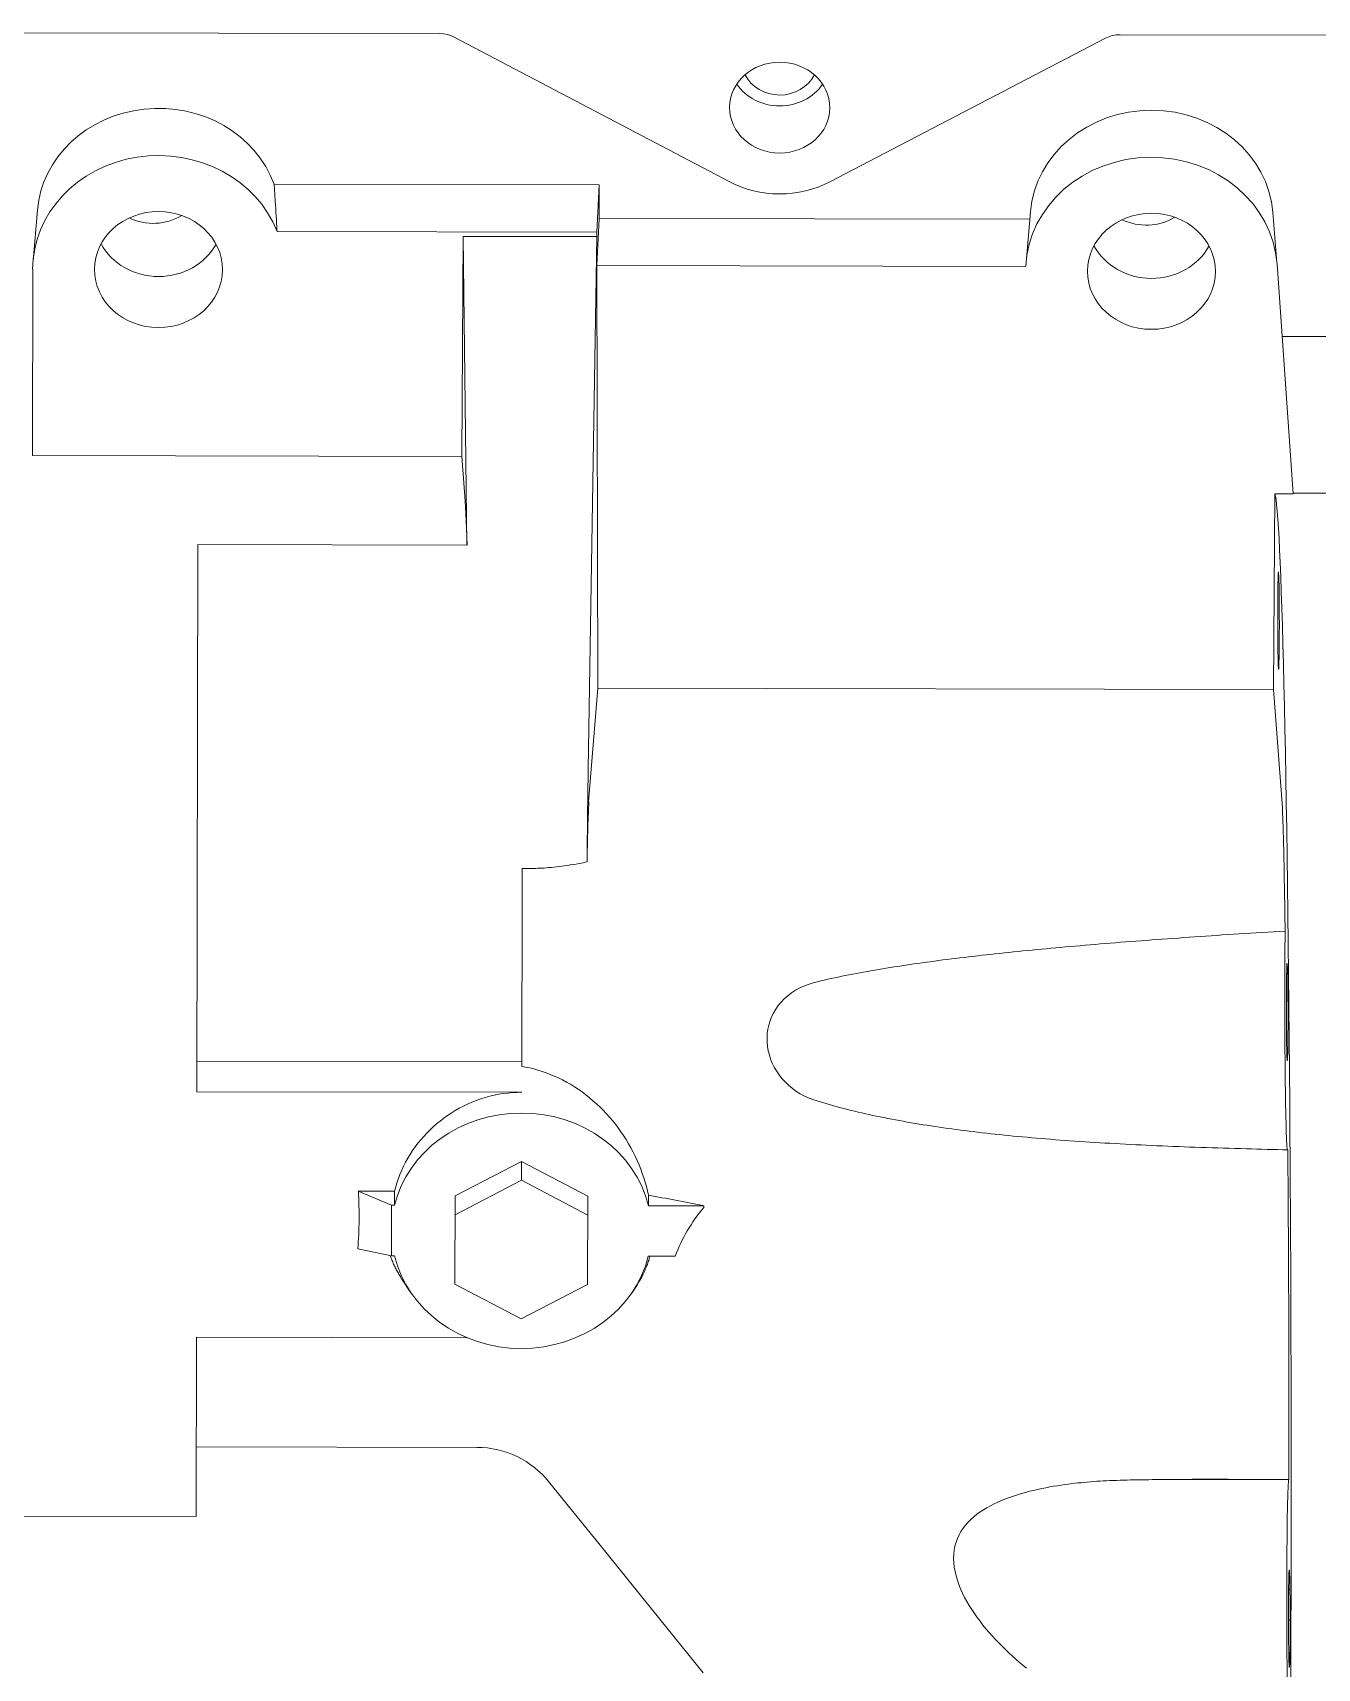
# Model space of a CAD drawing. Extents: x 766778 to 845620, y 133762 to 209800.
# Drawn here: x 785057.3 to 785195.7, y 190450.5 to 190626.8 of the extents above; entities that cross this region are included whole.
import ezdxf

# ---------------------------------------------------------------- set-up
doc = ezdxf.new("R2010")
doc.units = 0
doc.header["$MEASUREMENT"] = 0
doc.layers.get('0').update_dxf_attribs({"color": 1, "linetype": 'CONTINUOUS'})
doc.layers.add('LA-4748_SHOWN', color=2, linetype='CONTINUOUS', lineweight=53)

# ---------------------------------------------------------------- blocks, each defined once
blk = doc.blocks.new('ENGINE')
at = {"layer": 'LA-4748_SHOWN', "color": 252, "lineweight": 5}
for p, q in [((944050.81, 205322.78), (943999.47, 205323.05)), ((944051.22, 205322.76), (944050.81, 205322.78)), ((944051.63, 205322.68), (944051.22, 205322.76)), ((944052.02, 205322.56), (944051.63, 205322.68)), ((944052.38, 205322.4), (944052.02, 205322.56)), ((944081.96, 205306.72), (944052.38, 205322.4)), ((944122.55, 205322.03), (944092.81, 205306.66)), ((944122.92, 205322.19), (944122.55, 205322.03)), ((944123.3, 205322.31), (944122.92, 205322.19)), ((944123.71, 205322.38), (944123.3, 205322.31)), ((944124.13, 205322.4), (944123.71, 205322.38)), ((944175.47, 205322.13), (944124.13, 205322.4)), ((944032.93, 205306.61), (944032.94, 205306.42)), ((944067.93, 205306.43), (944032.93, 205306.61)), ((944032.94, 205306.42), (944032.95, 205306.22)), ((944032.95, 205306.22), (944032.96, 205306.03)), ((944032.96, 205306.03), (944032.97, 205305.83)), ((944067.93, 205306.43), (944067.67, 205301.34)), ((944067.93, 205306.43), (944067.92, 205302.8)), ((944082.59, 205306.41), (944081.96, 205306.72)), ((944083.23, 205306.14), (944082.59, 205306.41)), ((944083.9, 205305.91), (944083.23, 205306.14)), ((944091.53, 205306.1), (944090.86, 205305.88)), ((944092.18, 205306.36), (944091.53, 205306.1)), ((944092.81, 205306.66), (944092.18, 205306.36)), ((944032.97, 205305.83), (944032.99, 205305.64)), ((944032.99, 205305.64), (944033, 205305.44)), ((944033, 205305.44), (944033.01, 205305.25)), ((944033.01, 205305.25), (944033.02, 205305.05)), ((944033.02, 205305.05), (944033.03, 205304.86)), ((944033.03, 205304.86), (944033.04, 205304.66)), ((944033.04, 205304.66), (944033.05, 205304.47)), ((944033.05, 205304.47), (944033.07, 205304.27)), ((944033.07, 205304.27), (944033.08, 205304.08)), ((944084.58, 205305.72), (944083.9, 205305.91)), ((944085.27, 205305.57), (944084.58, 205305.72)), ((944085.97, 205305.46), (944085.27, 205305.57)), ((944086.67, 205305.4), (944085.97, 205305.46)), ((944087.38, 205305.37), (944086.67, 205305.4)), ((944088.08, 205305.39), (944087.38, 205305.37)), ((944088.79, 205305.45), (944088.08, 205305.39)), ((944089.49, 205305.55), (944088.79, 205305.45)), ((944090.18, 205305.69), (944089.49, 205305.55)), ((944090.86, 205305.88), (944090.18, 205305.69)), ((944007.4, 205303.91), (944006.92, 205298.45)), ((944033.08, 205304.08), (944033.09, 205303.88)), ((944033.09, 205303.88), (944033.1, 205303.68)), ((944033.1, 205303.68), (944033.11, 205303.49)), ((944033.11, 205303.49), (944033.12, 205303.29)), ((944033.12, 205303.29), (944033.13, 205303.1)), ((944033.13, 205303.1), (944033.15, 205302.9)), ((944033.15, 205302.9), (944033.16, 205302.7)), ((944033.16, 205302.7), (944033.17, 205302.51)), ((944033.17, 205302.51), (944033.18, 205302.31)), ((944067.92, 205302.8), (944067.67, 205297.72)), ((944114.33, 205302.56), (944067.92, 205302.8)), ((944114.4, 205303.35), (944113.92, 205297.89)), ((944140.53, 205303.21), (944140.96, 205297.75)), ((944033.18, 205302.31), (944033.19, 205302.12)), ((944033.19, 205302.12), (944033.2, 205301.92)), ((944033.2, 205301.92), (944033.21, 205301.72)), ((944033.21, 205301.72), (944033.23, 205301.53)), ((944067.67, 205301.34), (944033.23, 205301.53)), ((944053.05, 205277.21), (944053.27, 205300.91)), ((944067.67, 205300.84), (944053.27, 205300.91)), ((944053.57, 205267.64), (944053.27, 205300.91)), ((944066.56, 205243.45), (944067.67, 205300.84)), ((944067.67, 205301.34), (944067.67, 205300.84)), ((944006.88, 205297.53), (944006.77, 205277.45)), ((944067.62, 205252.17), (944067.67, 205297.72)), ((944113.89, 205297.48), (944067.67, 205297.72)), ((944140.97, 205297.62), (944142.61, 205272.85)), ((945099.53, 205284.79), (944141.48, 205289.83)), ((944006.77, 205277.45), (944053.05, 205277.21)), ((944053.05, 205277.21), (944053.32, 205273.4)), ((944140.44, 205251.79), (944140.64, 205272.86)), ((944142.61, 205272.85), (944140.64, 205272.86)), ((944142.6, 205272.94), (944154.6, 205272.88)), ((944024.26, 205208.84), (944024.57, 205267.8)), ((944024.57, 205267.8), (944053.57, 205267.64)), ((944067.62, 205252.17), (944066.57, 205239.93)), ((944140.44, 205251.79), (944067.62, 205252.17)), ((944140.44, 205251.79), (944141.34, 205239.02)), ((944059.38, 205232.77), (944059.58, 205232.77)), ((944059.58, 205232.77), (944059.77, 205232.77)), ((944059.77, 205232.77), (944059.97, 205232.76)), ((944059.97, 205232.76), (944060.18, 205232.76)), ((944060.18, 205232.76), (944060.39, 205232.77)), ((944060.39, 205232.77), (944060.61, 205232.77)), ((944060.61, 205232.77), (944060.83, 205232.78)), ((944060.83, 205232.78), (944061.06, 205232.79)), ((944061.06, 205232.79), (944061.29, 205232.8)), ((944061.29, 205232.8), (944061.53, 205232.81)), ((944061.53, 205232.81), (944061.78, 205232.82)), ((944061.78, 205232.82), (944062.03, 205232.84)), ((944062.03, 205232.84), (944062.28, 205232.86)), ((944062.28, 205232.86), (944062.55, 205232.88)), ((944062.55, 205232.88), (944062.82, 205232.91)), ((944062.82, 205232.91), (944063.09, 205232.94)), ((944063.09, 205232.94), (944063.38, 205232.97)), ((944063.38, 205232.97), (944063.67, 205233.01)), ((944063.67, 205233.01), (944063.96, 205233.05)), ((944063.96, 205233.05), (944064.27, 205233.09)), ((944064.27, 205233.09), (944064.58, 205233.14)), ((944064.58, 205233.14), (944064.89, 205233.19)), ((944064.89, 205233.19), (944065.22, 205233.24)), ((944065.22, 205233.24), (944065.55, 205233.3)), ((944059.37, 205229.7), (944059.27, 205211.45)), ((944127.21, 205224.84), (944127.78, 205224.88)), ((944127.78, 205224.88), (944128.35, 205224.92)), ((944128.35, 205224.92), (944128.92, 205224.96)), ((944128.92, 205224.96), (944129.5, 205225)), ((944129.5, 205225), (944130.08, 205225.04)), ((944130.08, 205225.04), (944130.66, 205225.08)), ((944130.66, 205225.08), (944131.25, 205225.12)), ((944131.25, 205225.12), (944131.84, 205225.16)), ((944131.84, 205225.16), (944132.43, 205225.2)), ((944132.43, 205225.2), (944133.02, 205225.24)), ((944133.02, 205225.24), (944133.62, 205225.27)), ((944133.62, 205225.27), (944134.21, 205225.31)), ((944134.21, 205225.31), (944134.81, 205225.35)), ((944134.81, 205225.35), (944135.42, 205225.39)), ((944135.42, 205225.39), (944136.02, 205225.42)), ((944136.02, 205225.42), (944136.63, 205225.46)), ((944136.63, 205225.46), (944137.24, 205225.5)), ((944137.24, 205225.5), (944137.86, 205225.53)), ((944137.86, 205225.53), (944138.47, 205225.57)), ((944138.47, 205225.57), (944139.09, 205225.61)), ((944139.09, 205225.61), (944139.71, 205225.64)), ((944139.71, 205225.64), (944140.34, 205225.68)), ((944140.34, 205225.68), (944140.96, 205225.71)), ((944140.96, 205225.71), (944141.59, 205225.75)), ((944107.47, 205223.09), (944107.94, 205223.14)), ((944107.94, 205223.14), (944108.42, 205223.19)), ((944108.42, 205223.19), (944108.89, 205223.25)), ((944108.89, 205223.25), (944109.37, 205223.3)), ((944109.37, 205223.3), (944109.85, 205223.35)), ((944109.85, 205223.35), (944110.34, 205223.4)), ((944110.34, 205223.4), (944110.83, 205223.45)), ((944110.83, 205223.45), (944111.32, 205223.5)), ((944111.32, 205223.5), (944111.81, 205223.55)), ((944111.81, 205223.55), (944112.3, 205223.6)), ((944112.3, 205223.6), (944112.8, 205223.65)), ((944112.8, 205223.65), (944113.3, 205223.7)), ((944113.3, 205223.7), (944113.8, 205223.75)), ((944113.8, 205223.75), (944114.31, 205223.8)), ((944114.31, 205223.8), (944114.82, 205223.84)), ((944114.82, 205223.84), (944115.33, 205223.89)), ((944115.33, 205223.89), (944115.84, 205223.94)), ((944115.84, 205223.94), (944116.36, 205223.98)), ((944116.36, 205223.98), (944116.87, 205224.03)), ((944116.87, 205224.03), (944117.39, 205224.07)), ((944117.39, 205224.07), (944117.92, 205224.12)), ((944117.92, 205224.12), (944118.44, 205224.17)), ((944118.44, 205224.17), (944118.97, 205224.21)), ((944118.97, 205224.21), (944119.5, 205224.25)), ((944119.5, 205224.25), (944120.04, 205224.3)), ((944120.04, 205224.3), (944120.57, 205224.34)), ((944120.57, 205224.34), (944121.11, 205224.39)), ((944121.11, 205224.39), (944121.65, 205224.43)), ((944121.65, 205224.43), (944122.2, 205224.47)), ((944122.2, 205224.47), (944122.74, 205224.51)), ((944122.74, 205224.51), (944123.29, 205224.56)), ((944123.29, 205224.56), (944123.84, 205224.6)), ((944123.84, 205224.6), (944124.4, 205224.64)), ((944124.4, 205224.64), (944124.95, 205224.68)), ((944124.95, 205224.68), (944125.51, 205224.72)), ((944125.51, 205224.72), (944126.08, 205224.76)), ((944126.08, 205224.76), (944126.64, 205224.8)), ((944126.64, 205224.8), (944127.21, 205224.84)), ((944094.95, 205221.26), (944095.34, 205221.34)), ((944095.34, 205221.34), (944095.74, 205221.41)), ((944095.74, 205221.41), (944096.14, 205221.48)), ((944096.14, 205221.48), (944096.54, 205221.56)), ((944096.54, 205221.56), (944096.94, 205221.63)), ((944096.94, 205221.63), (944097.35, 205221.69)), ((944097.35, 205221.69), (944097.76, 205221.76)), ((944097.76, 205221.76), (944098.17, 205221.83)), ((944098.17, 205221.83), (944098.59, 205221.9)), ((944098.59, 205221.9), (944099.01, 205221.96)), ((944099.01, 205221.96), (944099.43, 205222.03)), ((944099.43, 205222.03), (944099.85, 205222.09)), ((944099.85, 205222.09), (944100.28, 205222.16)), ((944100.28, 205222.16), (944100.71, 205222.22)), ((944100.71, 205222.22), (944101.14, 205222.28)), ((944101.14, 205222.28), (944101.58, 205222.34)), ((944101.58, 205222.34), (944102.01, 205222.4)), ((944102.01, 205222.4), (944102.45, 205222.46)), ((944102.45, 205222.46), (944102.9, 205222.52)), ((944102.9, 205222.52), (944103.34, 205222.58)), ((944103.34, 205222.58), (944103.79, 205222.64)), ((944103.79, 205222.64), (944104.24, 205222.7)), ((944104.24, 205222.7), (944104.69, 205222.76)), ((944104.69, 205222.76), (944105.15, 205222.81)), ((944105.15, 205222.81), (944105.61, 205222.87)), ((944105.61, 205222.87), (944106.07, 205222.92)), ((944106.07, 205222.92), (944106.53, 205222.98)), ((944106.53, 205222.98), (944107, 205223.03)), ((944107, 205223.03), (944107.47, 205223.09)), ((944088.81, 205219.56), (944089.28, 205219.82)), ((944089.28, 205219.82), (944089.77, 205220.03)), ((944089.77, 205220.03), (944090.28, 205220.22)), ((944090.28, 205220.22), (944090.81, 205220.37)), ((944090.81, 205220.37), (944091.17, 205220.46)), ((944091.17, 205220.46), (944091.54, 205220.55)), ((944091.54, 205220.55), (944091.91, 205220.63)), ((944091.91, 205220.63), (944092.28, 205220.72)), ((944092.28, 205220.72), (944092.65, 205220.8)), ((944092.65, 205220.8), (944093.03, 205220.88)), ((944093.03, 205220.88), (944093.41, 205220.96)), ((944093.41, 205220.96), (944093.79, 205221.04)), ((944093.79, 205221.04), (944094.17, 205221.11)), ((944094.17, 205221.11), (944094.56, 205221.19)), ((944094.56, 205221.19), (944094.95, 205221.26)), ((944086.66, 205217.52), (944086.93, 205217.9)), ((944086.93, 205217.9), (944087.24, 205218.28)), ((944087.24, 205218.28), (944087.58, 205218.63)), ((944087.58, 205218.63), (944087.96, 205218.97)), ((944087.96, 205218.97), (944088.37, 205219.28)), ((944088.37, 205219.28), (944088.81, 205219.56)), ((944085.91, 205215.81), (944086.05, 205216.26)), ((944086.05, 205216.26), (944086.22, 205216.69)), ((944086.22, 205216.69), (944086.42, 205217.11)), ((944086.42, 205217.11), (944086.66, 205217.52)), ((944085.72, 205214.42), (944085.75, 205214.89)), ((944085.73, 205213.96), (944085.72, 205214.42)), ((944085.75, 205214.89), (944085.81, 205215.36)), ((944085.81, 205215.36), (944085.91, 205215.81)), ((944085.77, 205213.5), (944085.73, 205213.96)), ((944085.85, 205213.04), (944085.77, 205213.5)), ((944085.96, 205212.59), (944085.85, 205213.04)), ((944086.1, 205212.15), (944085.96, 205212.59)), ((944059.28, 205211.95), (944024.28, 205212.13)), ((944059.71, 205211.37), (944059.27, 205211.45)), ((944060.14, 205211.28), (944059.71, 205211.37)), ((944060.58, 205211.17), (944060.14, 205211.28)), ((944061.02, 205211.05), (944060.58, 205211.17)), ((944061.46, 205210.91), (944061.02, 205211.05)), ((944061.9, 205210.75), (944061.46, 205210.91)), ((944086.28, 205211.71), (944086.1, 205212.15)), ((944086.48, 205211.28), (944086.28, 205211.71)), ((944086.72, 205210.86), (944086.48, 205211.28)), ((944087, 205210.45), (944086.72, 205210.86)), ((944062.34, 205210.58), (944061.9, 205210.75)), ((944062.78, 205210.4), (944062.34, 205210.58)), ((944063.22, 205210.19), (944062.78, 205210.4)), ((944063.66, 205209.98), (944063.22, 205210.19)), ((944064.09, 205209.74), (944063.66, 205209.98)), ((944064.52, 205209.5), (944064.09, 205209.74)), ((944064.94, 205209.23), (944064.52, 205209.5)), ((944065.36, 205208.96), (944064.94, 205209.23)), ((944087.31, 205210.06), (944087, 205210.45)), ((944087.64, 205209.68), (944087.31, 205210.06)), ((944088.01, 205209.33), (944087.64, 205209.68)), ((944088.4, 205208.99), (944088.01, 205209.33)), ((944024.26, 205208.84), (944059.26, 205208.66)), ((944053.43, 205207.41), (944052.97, 205207.19)), ((944053.89, 205207.61), (944053.43, 205207.41)), ((944054.36, 205207.79), (944053.89, 205207.61)), ((944054.84, 205207.96), (944054.36, 205207.79)), ((944055.33, 205208.11), (944054.84, 205207.96)), ((944055.81, 205208.24), (944055.33, 205208.11)), ((944056.3, 205208.35), (944055.81, 205208.24)), ((944056.79, 205208.45), (944056.3, 205208.35)), ((944057.28, 205208.52), (944056.79, 205208.45)), ((944057.78, 205208.58), (944057.28, 205208.52)), ((944058.27, 205208.63), (944057.78, 205208.58)), ((944058.76, 205208.65), (944058.27, 205208.63)), ((944059.26, 205208.66), (944058.76, 205208.65)), ((944065.76, 205208.67), (944065.36, 205208.96)), ((944066.17, 205208.37), (944065.76, 205208.67)), ((944066.56, 205208.05), (944066.17, 205208.37)), ((944066.94, 205207.73), (944066.56, 205208.05)), ((944067.31, 205207.4), (944066.94, 205207.73)), ((944067.67, 205207.05), (944067.31, 205207.4)), ((944088.82, 205208.69), (944088.4, 205208.99)), ((944089.26, 205208.4), (944088.82, 205208.69)), ((944089.73, 205208.15), (944089.26, 205208.4)), ((944090.23, 205207.93), (944089.73, 205208.15)), ((944090.75, 205207.74), (944090.23, 205207.93)), ((944091.1, 205207.62), (944090.75, 205207.74)), ((944091.45, 205207.51), (944091.1, 205207.62)), ((944091.8, 205207.4), (944091.45, 205207.51)), ((944092.16, 205207.3), (944091.8, 205207.4)), ((944092.52, 205207.19), (944092.16, 205207.3)), ((944050.46, 205205.59), (944050.08, 205205.29)), ((944050.85, 205205.89), (944050.46, 205205.59)), ((944051.25, 205206.18), (944050.85, 205205.89)), ((944051.66, 205206.45), (944051.25, 205206.18)), ((944052.09, 205206.71), (944051.66, 205206.45)), ((944052.53, 205206.96), (944052.09, 205206.71)), ((944052.97, 205207.19), (944052.53, 205206.96)), ((944068.02, 205206.7), (944067.67, 205207.05)), ((944068.37, 205206.33), (944068.02, 205206.7)), ((944068.7, 205205.96), (944068.37, 205206.33)), ((944069.02, 205205.58), (944068.7, 205205.96)), ((944069.34, 205205.18), (944069.02, 205205.58)), ((944092.89, 205207.09), (944092.52, 205207.19)), ((944093.26, 205206.99), (944092.89, 205207.09)), ((944093.63, 205206.88), (944093.26, 205206.99)), ((944094, 205206.79), (944093.63, 205206.88)), ((944094.38, 205206.69), (944094, 205206.79)), ((944094.75, 205206.59), (944094.38, 205206.69)), ((944095.14, 205206.5), (944094.75, 205206.59)), ((944095.52, 205206.4), (944095.14, 205206.5)), ((944095.91, 205206.31), (944095.52, 205206.4)), ((944096.3, 205206.22), (944095.91, 205206.31)), ((944096.69, 205206.13), (944096.3, 205206.22)), ((944097.09, 205206.04), (944096.69, 205206.13)), ((944097.49, 205205.96), (944097.09, 205206.04)), ((944097.89, 205205.87), (944097.49, 205205.96)), ((944098.3, 205205.79), (944097.89, 205205.87)), ((944098.7, 205205.71), (944098.3, 205205.79)), ((944099.12, 205205.63), (944098.7, 205205.71)), ((944099.53, 205205.55), (944099.12, 205205.63)), ((944099.95, 205205.47), (944099.53, 205205.55)), ((944048.69, 205203.94), (944048.37, 205203.57)), ((944049.02, 205204.29), (944048.69, 205203.94)), ((944049.36, 205204.63), (944049.02, 205204.29)), ((944049.71, 205204.97), (944049.36, 205204.63)), ((944050.08, 205205.29), (944049.71, 205204.97)), ((944069.64, 205204.78), (944069.34, 205205.18)), ((944069.93, 205204.37), (944069.64, 205204.78)), ((944070.22, 205203.95), (944069.93, 205204.37)), ((944070.49, 205203.52), (944070.22, 205203.95)), ((944100.37, 205205.39), (944099.95, 205205.47)), ((944100.79, 205205.31), (944100.37, 205205.39)), ((944101.21, 205205.24), (944100.79, 205205.31)), ((944101.64, 205205.16), (944101.21, 205205.24)), ((944102.07, 205205.09), (944101.64, 205205.16)), ((944102.5, 205205.02), (944102.07, 205205.09)), ((944102.94, 205204.95), (944102.5, 205205.02)), ((944103.38, 205204.88), (944102.94, 205204.95)), ((944103.82, 205204.81), (944103.38, 205204.88)), ((944104.26, 205204.74), (944103.82, 205204.81)), ((944104.71, 205204.68), (944104.26, 205204.74)), ((944105.16, 205204.61), (944104.71, 205204.68)), ((944105.61, 205204.55), (944105.16, 205204.61)), ((944106.07, 205204.49), (944105.61, 205204.55)), ((944106.52, 205204.43), (944106.07, 205204.49)), ((944106.98, 205204.37), (944106.52, 205204.43)), ((944107.45, 205204.31), (944106.98, 205204.37)), ((944107.91, 205204.25), (944107.45, 205204.31)), ((944108.38, 205204.19), (944107.91, 205204.25)), ((944108.85, 205204.13), (944108.38, 205204.19)), ((944109.32, 205204.08), (944108.85, 205204.13)), ((944109.8, 205204.02), (944109.32, 205204.08)), ((944110.28, 205203.97), (944109.8, 205204.02)), ((944110.76, 205203.92), (944110.28, 205203.97)), ((944111.25, 205203.86), (944110.76, 205203.92)), ((944111.73, 205203.81), (944111.25, 205203.86)), ((944112.22, 205203.76), (944111.73, 205203.81)), ((944112.72, 205203.71), (944112.22, 205203.76)), ((944113.21, 205203.67), (944112.72, 205203.71)), ((944047.22, 205202.01), (944046.97, 205201.59)), ((944047.49, 205202.41), (944047.22, 205202.01)), ((944047.77, 205202.81), (944047.49, 205202.41)), ((944048.06, 205203.2), (944047.77, 205202.81)), ((944048.37, 205203.57), (944048.06, 205203.2)), ((944070.75, 205203.08), (944070.49, 205203.52)), ((944071, 205202.64), (944070.75, 205203.08)), ((944071.24, 205202.18), (944071, 205202.64)), ((944071.46, 205201.73), (944071.24, 205202.18)), ((944113.71, 205203.62), (944113.21, 205203.67)), ((944114.21, 205203.57), (944113.71, 205203.62)), ((944114.71, 205203.53), (944114.21, 205203.57)), ((944115.22, 205203.48), (944114.71, 205203.53)), ((944115.73, 205203.44), (944115.22, 205203.48)), ((944116.24, 205203.4), (944115.73, 205203.44)), ((944116.76, 205203.35), (944116.24, 205203.4)), ((944117.28, 205203.31), (944116.76, 205203.35)), ((944117.8, 205203.27), (944117.28, 205203.31)), ((944118.32, 205203.23), (944117.8, 205203.27)), ((944118.85, 205203.19), (944118.32, 205203.23)), ((944119.38, 205203.15), (944118.85, 205203.19)), ((944119.92, 205203.12), (944119.38, 205203.15)), ((944120.45, 205203.08), (944119.92, 205203.12)), ((944120.99, 205203.04), (944120.45, 205203.08)), ((944121.53, 205203.01), (944120.99, 205203.04)), ((944122.08, 205202.97), (944121.53, 205203.01)), ((944122.63, 205202.94), (944122.08, 205202.97)), ((944123.18, 205202.91), (944122.63, 205202.94)), ((944123.73, 205202.87), (944123.18, 205202.91)), ((944124.29, 205202.84), (944123.73, 205202.87)), ((944124.85, 205202.81), (944124.29, 205202.84)), ((944125.41, 205202.78), (944124.85, 205202.81)), ((944125.98, 205202.75), (944125.41, 205202.78)), ((944126.55, 205202.72), (944125.98, 205202.75)), ((944127.12, 205202.69), (944126.55, 205202.72)), ((944127.7, 205202.67), (944127.12, 205202.69)), ((944128.28, 205202.64), (944127.7, 205202.67)), ((944128.86, 205202.61), (944128.28, 205202.64)), ((944129.45, 205202.59), (944128.86, 205202.61)), ((944130.04, 205202.56), (944129.45, 205202.59)), ((944130.63, 205202.54), (944130.04, 205202.56)), ((944131.22, 205202.51), (944130.63, 205202.54)), ((944131.82, 205202.49), (944131.22, 205202.51)), ((944132.42, 205202.47), (944131.82, 205202.49)), ((944133.03, 205202.44), (944132.42, 205202.47)), ((944133.63, 205202.42), (944133.03, 205202.44)), ((944134.24, 205202.4), (944133.63, 205202.42)), ((944134.86, 205202.38), (944134.24, 205202.4)), ((944135.47, 205202.36), (944134.86, 205202.38)), ((944136.09, 205202.34), (944135.47, 205202.36)), ((944136.71, 205202.32), (944136.09, 205202.34)), ((944137.34, 205202.3), (944136.71, 205202.32)), ((944046.3, 205200.3), (944046.11, 205199.86)), ((944046.51, 205200.73), (944046.3, 205200.3)), ((944046.73, 205201.17), (944046.51, 205200.73)), ((944046.97, 205201.59), (944046.73, 205201.17)), ((944052.05, 205197.51), (944059.22, 205201.21)), ((944059.22, 205201.21), (944059.21, 205199.19)), ((944059.22, 205201.21), (944066.34, 205197.44)), ((944071.68, 205201.27), (944071.46, 205201.73)), ((944071.88, 205200.8), (944071.68, 205201.27)), ((944072.06, 205200.34), (944071.88, 205200.8)), ((944072.23, 205199.87), (944072.06, 205200.34)), ((944045.65, 205198.5), (944045.53, 205198.04)), ((944045.79, 205198.96), (944045.65, 205198.5)), ((944045.94, 205199.41), (944045.79, 205198.96)), ((944046.11, 205199.86), (944045.94, 205199.41)), ((944059.21, 205199.19), (944052.04, 205195.48)), ((944066.33, 205195.41), (944059.21, 205199.19)), ((944072.39, 205199.41), (944072.23, 205199.87)), ((944072.53, 205198.94), (944072.39, 205199.41)), ((944072.66, 205198.47), (944072.53, 205198.94)), ((944072.77, 205198.01), (944072.66, 205198.47)), ((944045.19, 205196.53), (944041.62, 205198.06)), ((944041.62, 205198.06), (944045.53, 205198.04)), ((944045.53, 205198.04), (944045.52, 205196.53)), ((944052, 205188.01), (944052.05, 205197.51)), ((944066.29, 205187.93), (944066.34, 205197.44)), ((944072.87, 205197.54), (944072.77, 205198.01)), ((944072.87, 205197.54), (944072.87, 205196.38)), ((944045.17, 205191.09), (944045.19, 205196.53)), ((944045.52, 205196.53), (944045.19, 205196.53)), ((944078.84, 205196.35), (944072.87, 205196.38)), ((944078.73, 205196.4), (944078.84, 205196.35)), ((944078.84, 205196.35), (944078.84, 205196.17)), ((944045.17, 205191.09), (944041.53, 205191.85)), ((944045.03, 205191.12), (944045.07, 205191)), ((944045.07, 205191), (944045.11, 205190.89)), ((944045.11, 205190.89), (944045.16, 205190.77)), ((944045.16, 205190.77), (944045.2, 205190.65)), ((944045.49, 205191.09), (944045.17, 205191.09)), ((944045.2, 205190.65), (944045.25, 205190.54)), ((944045.25, 205190.54), (944045.3, 205190.42)), ((944045.3, 205190.42), (944045.35, 205190.31)), ((944045.35, 205190.31), (944045.4, 205190.2)), ((944045.4, 205190.2), (944045.45, 205190.08)), ((944045.45, 205190.08), (944045.5, 205189.97)), ((944045.5, 205189.97), (944045.55, 205189.86)), ((944045.55, 205189.86), (944045.61, 205189.75)), ((944045.61, 205189.75), (944045.66, 205189.64)), ((944045.66, 205189.64), (944045.72, 205189.53)), ((944072.51, 205189.51), (944072.57, 205189.65)), ((944072.57, 205189.65), (944072.63, 205189.79)), ((944072.63, 205189.79), (944072.68, 205189.93)), ((944072.68, 205189.93), (944072.74, 205190.07)), ((944072.74, 205190.07), (944072.79, 205190.22)), ((944072.79, 205190.22), (944072.84, 205190.36)), ((944075.75, 205190.93), (944072.84, 205190.95)), ((944072.84, 205190.36), (944072.89, 205190.5)), ((944072.89, 205190.5), (944072.93, 205190.65)), ((944072.93, 205190.65), (944072.98, 205190.8)), ((944072.98, 205190.8), (944073.02, 205190.95)), ((944045.72, 205189.53), (944045.78, 205189.42)), ((944045.78, 205189.42), (944045.84, 205189.31)), ((944045.84, 205189.31), (944045.9, 205189.2)), ((944045.9, 205189.2), (944045.96, 205189.09)), ((944045.96, 205189.09), (944046.02, 205188.99)), ((944046.02, 205188.99), (944046.09, 205188.88)), ((944046.09, 205188.88), (944046.15, 205188.78)), ((944046.15, 205188.78), (944046.22, 205188.67)), ((944046.22, 205188.67), (944046.28, 205188.57)), ((944046.28, 205188.57), (944046.35, 205188.46)), ((944047.18, 205187.21), (944046.35, 205188.46)), ((944052, 205188.01), (944059.13, 205184.23)), ((944059.13, 205184.23), (944066.29, 205187.93)), ((944071.59, 205187.8), (944071.67, 205187.92)), ((944071.67, 205187.92), (944071.75, 205188.05)), ((944071.75, 205188.05), (944071.83, 205188.18)), ((944071.83, 205188.18), (944071.9, 205188.31)), ((944071.9, 205188.31), (944071.98, 205188.43)), ((944071.98, 205188.43), (944072.05, 205188.57)), ((944072.05, 205188.57), (944072.12, 205188.7)), ((944072.12, 205188.7), (944072.19, 205188.83)), ((944072.19, 205188.83), (944072.26, 205188.96)), ((944072.26, 205188.96), (944072.32, 205189.1)), ((944072.32, 205189.1), (944072.39, 205189.23)), ((944072.39, 205189.23), (944072.45, 205189.37)), ((944072.45, 205189.37), (944072.51, 205189.51)), ((944071.11, 205187.08), (944071.51, 205187.68)), ((944071.51, 205187.68), (944071.59, 205187.8)), ((944024.02, 205163.07), (944024.12, 205182.38)), ((944024.12, 205182.38), (944053.3, 205182.23)), ((944024.06, 205170.57), (944054.32, 205170.41)), ((944054.88, 205170.39), (944054.32, 205170.41)), ((944055.44, 205170.34), (944054.88, 205170.39)), ((944055.99, 205170.26), (944055.44, 205170.34)), ((944056.54, 205170.15), (944055.99, 205170.26)), ((944057.08, 205170.01), (944056.54, 205170.15)), ((944057.6, 205169.84), (944057.08, 205170.01)), ((944058.12, 205169.64), (944057.6, 205169.84)), ((944058.63, 205169.41), (944058.12, 205169.64)), ((944059.12, 205169.15), (944058.63, 205169.41)), ((944059.6, 205168.87), (944059.12, 205169.15)), ((944060.05, 205168.56), (944059.6, 205168.87)), ((944060.49, 205168.23), (944060.05, 205168.56)), ((944060.91, 205167.87), (944060.49, 205168.23)), ((944061.31, 205167.5), (944060.91, 205167.87)), ((944061.68, 205167.11), (944061.31, 205167.5)), ((944062.02, 205166.7), (944061.68, 205167.11)), ((944067.55, 205159.82), (944062.02, 205166.7)), ((944127.72, 205166.69), (944128.04, 205166.69)), ((944128.04, 205166.69), (944128.37, 205166.7)), ((944128.37, 205166.7), (944128.7, 205166.7)), ((944128.7, 205166.7), (944129.03, 205166.7)), ((944129.03, 205166.7), (944129.36, 205166.7)), ((944129.36, 205166.7), (944129.69, 205166.7)), ((944129.69, 205166.7), (944130.03, 205166.7)), ((944130.03, 205166.7), (944130.37, 205166.7)), ((944130.37, 205166.7), (944130.71, 205166.7)), ((944130.71, 205166.7), (944131.05, 205166.7)), ((944131.05, 205166.7), (944131.39, 205166.7)), ((944131.39, 205166.7), (944131.73, 205166.7)), ((944131.73, 205166.7), (944132.08, 205166.7)), ((944132.08, 205166.7), (944132.42, 205166.7)), ((944132.42, 205166.7), (944132.77, 205166.7)), ((944132.77, 205166.7), (944133.12, 205166.7)), ((944133.12, 205166.7), (944133.48, 205166.7)), ((944133.48, 205166.7), (944133.83, 205166.7)), ((944133.83, 205166.7), (944134.18, 205166.7)), ((944134.18, 205166.7), (944134.54, 205166.69)), ((944134.54, 205166.69), (944134.9, 205166.69)), ((944111.66, 205164.82), (944112.09, 205164.96)), ((944112.09, 205164.96), (944112.53, 205165.1)), ((944112.53, 205165.1), (944112.97, 205165.23)), ((944112.97, 205165.23), (944113.4, 205165.35)), ((944113.4, 205165.35), (944113.84, 205165.47)), ((944113.84, 205165.47), (944114.28, 205165.57)), ((944114.28, 205165.57), (944114.72, 205165.67)), ((944114.72, 205165.67), (944115.16, 205165.76)), ((944115.16, 205165.76), (944115.59, 205165.85)), ((944115.59, 205165.85), (944116.01, 205165.93)), ((944116.01, 205165.93), (944116.43, 205166)), ((944116.43, 205166), (944116.84, 205166.06)), ((944116.84, 205166.06), (944117.25, 205166.12)), ((944117.25, 205166.12), (944117.64, 205166.18)), ((944117.64, 205166.18), (944118.02, 205166.23)), ((944118.02, 205166.23), (944118.41, 205166.28)), ((944118.41, 205166.28), (944118.73, 205166.32)), ((944118.73, 205166.32), (944119.06, 205166.35)), ((944119.06, 205166.35), (944119.39, 205166.38)), ((944119.39, 205166.38), (944119.72, 205166.41)), ((944119.72, 205166.41), (944120.06, 205166.44)), ((944120.06, 205166.44), (944120.4, 205166.47)), ((944120.4, 205166.47), (944120.74, 205166.49)), ((944120.74, 205166.49), (944121.09, 205166.52)), ((944121.09, 205166.52), (944121.44, 205166.54)), ((944121.44, 205166.54), (944121.79, 205166.56)), ((944121.79, 205166.56), (944122.15, 205166.57)), ((944122.15, 205166.57), (944122.51, 205166.59)), ((944122.51, 205166.59), (944122.87, 205166.6)), ((944122.87, 205166.6), (944123.24, 205166.62)), ((944123.24, 205166.62), (944123.61, 205166.63)), ((944123.61, 205166.63), (944123.98, 205166.64)), ((944123.98, 205166.64), (944124.36, 205166.65)), ((944124.36, 205166.65), (944124.73, 205166.66)), ((944124.73, 205166.66), (944125.12, 205166.66)), ((944125.12, 205166.66), (944125.5, 205166.67)), ((944125.5, 205166.67), (944125.89, 205166.67)), ((944125.89, 205166.67), (944126.28, 205166.68)), ((944126.28, 205166.68), (944126.68, 205166.68)), ((944126.68, 205166.68), (944127.07, 205166.68)), ((944127.07, 205166.68), (944127.39, 205166.69)), ((944127.39, 205166.69), (944127.72, 205166.69)), ((944134.9, 205166.69), (944135.26, 205166.69)), ((944135.26, 205166.69), (944141.8, 205166.66)), ((943988.02, 205163.26), (944024.02, 205163.07)), ((944108.16, 205163.02), (944108.51, 205163.27)), ((944108.51, 205163.27), (944108.87, 205163.5)), ((944108.87, 205163.5), (944109.24, 205163.72)), ((944109.24, 205163.72), (944109.62, 205163.93)), ((944109.62, 205163.93), (944110.01, 205164.13)), ((944110.01, 205164.13), (944110.41, 205164.32)), ((944110.41, 205164.32), (944110.82, 205164.49)), ((944110.82, 205164.49), (944111.24, 205164.66)), ((944111.24, 205164.66), (944111.66, 205164.82)), ((944106.43, 205161.17), (944106.67, 205161.52)), ((944106.67, 205161.52), (944106.93, 205161.86)), ((944106.93, 205161.86), (944107.21, 205162.17)), ((944107.21, 205162.17), (944107.51, 205162.47)), ((944107.51, 205162.47), (944107.83, 205162.75)), ((944107.83, 205162.75), (944108.16, 205163.02)), ((944073.07, 205152.94), (944067.55, 205159.82)), ((944105.78, 205159.59), (944105.9, 205160.02)), ((944105.9, 205160.02), (944106.05, 205160.42)), ((944106.05, 205160.42), (944106.23, 205160.81)), ((944106.23, 205160.81), (944106.43, 205161.17)), ((944105.63, 205158.25), (944105.64, 205158.71)), ((944105.65, 205157.79), (944105.63, 205158.25)), ((944105.64, 205158.71), (944105.69, 205159.16)), ((944105.69, 205159.16), (944105.78, 205159.59)), ((944105.7, 205157.32), (944105.65, 205157.79)), ((944105.78, 205156.85), (944105.7, 205157.32)), ((944105.89, 205156.38), (944105.78, 205156.85)), ((944106.03, 205155.91), (944105.89, 205156.38)), ((944141.75, 205156.43), (944141.74, 205156.18)), ((944141.74, 205156.18), (944141.74, 205155.89)), ((944141.76, 205156.63), (944141.75, 205156.43)), ((944141.77, 205156.78), (944141.76, 205156.63)), ((944141.78, 205156.87), (944141.77, 205156.78)), ((944141.79, 205156.91), (944141.78, 205156.87)), ((944141.8, 205156.9), (944141.79, 205156.91)), ((944141.81, 205156.84), (944141.8, 205156.9)), ((944141.81, 205156.73), (944141.81, 205156.84)), ((944141.82, 205156.58), (944141.81, 205156.73)), ((944141.83, 205156.4), (944141.82, 205156.58)), ((944141.84, 205156.17), (944141.83, 205156.4)), ((944141.84, 205155.9), (944141.84, 205156.17)), ((944106.19, 205155.44), (944106.03, 205155.91)), ((944106.37, 205154.98), (944106.19, 205155.44)), ((944106.58, 205154.52), (944106.37, 205154.98)), ((944106.8, 205154.06), (944106.58, 205154.52)), ((944141.72, 205154.81), (944141.69, 205151.5)), ((944141.73, 205155.56), (944141.72, 205155.2)), ((944141.72, 205155.2), (944141.72, 205154.81)), ((944141.74, 205155.89), (944141.73, 205155.56)), ((944141.85, 205155.59), (944141.84, 205155.9)), ((944141.85, 205155.23), (944141.85, 205155.59)), ((944141.86, 205154.84), (944141.85, 205155.23)), ((944141.86, 205154.4), (944141.86, 205154.84)), ((944141.87, 205153.92), (944141.86, 205154.4)), ((944078.6, 205146.04), (944073.07, 205152.94)), ((944107.04, 205153.62), (944106.8, 205154.06)), ((944107.3, 205153.18), (944107.04, 205153.62)), ((944107.57, 205152.74), (944107.3, 205153.18)), ((944107.85, 205152.31), (944107.57, 205152.74)), ((944141.87, 205153.43), (944141.87, 205153.92)), ((944141.87, 205152.91), (944141.87, 205153.43)), ((944141.87, 205152.38), (944141.87, 205152.91)), ((944108.15, 205151.89), (944107.85, 205152.31)), ((944108.45, 205151.48), (944108.15, 205151.89)), ((944108.77, 205151.07), (944108.45, 205151.48)), ((944109.09, 205150.67), (944108.77, 205151.07)), ((944141.69, 205151.5), (944141.69, 205150.98)), ((944141.69, 205150.98), (944141.69, 205150.47)), ((944141.87, 205151.86), (944141.87, 205152.38)), ((944141.87, 205151.33), (944141.87, 205151.86)), ((944141.87, 205150.83), (944141.87, 205151.33)), ((944109.42, 205150.28), (944109.09, 205150.67)), ((944109.76, 205149.9), (944109.42, 205150.28)), ((944110.11, 205149.52), (944109.76, 205149.9)), ((944110.46, 205149.14), (944110.11, 205149.52)), ((944110.82, 205148.78), (944110.46, 205149.14)), ((944141.69, 205150.47), (944141.7, 205149.97)), ((944141.7, 205149.97), (944141.7, 205149.48)), ((944141.7, 205149.48), (944141.7, 205149.01)), ((944141.86, 205149.88), (944141.87, 205150.34)), ((944141.86, 205149.44), (944141.86, 205149.88)), ((944141.86, 205149.04), (944141.86, 205149.44)), ((944141.87, 205150.34), (944141.87, 205150.83)), ((944111.18, 205148.42), (944110.82, 205148.78)), ((944111.55, 205148.06), (944111.18, 205148.42)), ((944111.93, 205147.72), (944111.55, 205148.06)), ((944112.3, 205147.38), (944111.93, 205147.72)), ((944112.68, 205147.04), (944112.3, 205147.38)), ((944141.7, 205149.01), (944141.71, 205148.58)), ((944141.71, 205148.58), (944141.71, 205148.18)), ((944141.71, 205148.18), (944141.72, 205147.82)), ((944141.72, 205147.82), (944141.72, 205147.51)), ((944141.72, 205147.51), (944141.73, 205147.24)), ((944141.82, 205147.26), (944141.83, 205147.56)), ((944141.83, 205147.56), (944141.84, 205147.9)), ((944141.84, 205147.9), (944141.85, 205148.26)), ((944141.85, 205148.64), (944141.86, 205149.04)), ((944141.85, 205148.26), (944141.85, 205148.64)), ((944113.06, 205146.72), (944112.68, 205147.04)), ((944113.45, 205146.4), (944113.06, 205146.72)), ((944141.73, 205147.24), (944141.73, 205147)), ((944141.73, 205147), (944141.74, 205146.8)), ((944141.74, 205146.8), (944141.75, 205146.65)), ((944141.75, 205146.65), (944141.76, 205146.53)), ((944141.76, 205146.53), (944141.76, 205146.45)), ((944141.76, 205146.45), (944141.77, 205146.41)), ((944141.77, 205146.41), (944141.78, 205146.43)), ((944141.78, 205146.43), (944141.79, 205146.49)), ((944141.79, 205146.49), (944141.8, 205146.61)), ((944141.8, 205146.61), (944141.81, 205146.78)), ((944141.81, 205146.78), (944141.82, 205147)), ((944141.82, 205147), (944141.82, 205147.26))]:
    blk.add_line(p, q, dxfattribs=at)
for centre, major_axis, ratio in [((944087.43, 205314.68), (5.4, -0.03), 0.906308), ((944020.43, 205297.46), (-6.9, 0.04), 0.906288), ((944127.43, 205296.9), (6.9, -0.04), 0.906288)]:
    blk.add_ellipse(centre, major_axis=major_axis, ratio=ratio, dxfattribs=at)
for centre, major_axis, ratio, start_param, end_param in [((944087.45, 205319.75), (5.4, -0.03), 0.906308, 3.686388, 5.73839), ((944087.45, 205319.75), (-4.1, 0.02), 0.906308, 0.426352, 2.715241), ((944020.46, 205302.96), (-13.1, 0.07), 0.906288, 3.460182, 6.208236), ((944127.46, 205302.39), (-13.1, 0.07), 0.906288, 3.216542, 6.208236), ((944020.43, 205297.46), (13.56, -0.07), 0.906288, 0.342902, 3.141593), ((944127.43, 205296.9), (13.56, -0.07), 0.906288, 0.064681, 3.100373), ((944019.89, 205307.42), (-5.5, 0.03), 0.906308, 1.083819, 2.16688), ((944126.89, 205306.86), (-5.5, 0.03), 0.906308, 1.083819, 2.16688), ((944020.46, 205302.96), (-6.9, 0.04), 0.906288, 0.454851, 2.686742), ((944127.46, 205302.39), (6.9, -0.04), 0.906288, 3.596444, 5.828334), ((944053.02, 205218.9), (0.08, 56.02), 0.017468, 5.767876, 6.049517), ((944140.43, 205177.45), (0.14, 95.5), 0.017046, 3.735675, 6.23977), ((944140.99, 205259.2), (0.01, 5.25), 0.017046, 4.276155, 7.41746), ((944140.99, 205259.21), (-0.01, -5.25), 0.017046, 4.276155, 7.41746), ((944067.06, 205218.84), (0.44, 48.5), 0.017468, 1.03878, 1.264863), ((944066.54, 205224.31), (0.15, 16.06), 0.017468, 0.233896, 0.965253), ((944141.25, 205223.44), (0.02, 16.01), 0.017046, 5.528794, 6.049465), ((944140.27, 205167.67), (-0.14, -92.69), 0.017046, 2.248012, 2.385582), ((944059.34, 205224.54), (-0.1, -19.03), 0.000018, 4.265101, 4.437645), ((944076.34, 205180.01), (56.18, -2), 0.965471, 1.783052, 1.79825), ((944141.78, 205217.02), (-0.02, -14.98), 0.017046, 4.090495, 6.153936), ((944141.78, 205217.02), (0.01, 5.25), 0.017046, 4.276155, 7.41746), ((944141.78, 205217.02), (-0.01, -5.25), 0.017046, 4.276155, 7.41746), ((944059.18, 205193.74), (14, -0.07), 0.906288, 0.215961, 2.925632), ((944146.81, 205198.79), (-60.74, 2.27), 0.0525, 4.797018, 4.870909), ((944140.88, 205182.85), (-0.08, -55.35), 0.017046, 1.77038, 1.927189), ((944013.75, 205207.29), (15.23, -36.56), 0.640843, 0.889629, 1.063586), ((944186.67, 205300.69), (-270.32, 1.42), 0.42266, 1.138529, 1.162272), ((944094.61, 205185.16), (-19.9, 0.1), 0.906288, 5.631852, 5.963068), ((944140.43, 205177.45), (-0.12, -81.99), 0.017046, 1.438838, 1.771948), ((944059.18, 205193.74), (14, -0.07), 0.906288, 3.357553, 6.067225), ((944157.35, 205106.18), (408.58, -4.25), 0.14772, 1.610396, 1.646495), ((944141.76, 205152.01), (0.02, 14.66), 0.017046, 0.04195, 2.572617), ((943856.69, 205153.16), (-301.98, 0.01), 0.01658, 3.476873, 3.478314), ((943856.69, 205153.16), (-301.98, 0.01), 0.01658, 2.804644, 2.806441)]:
    blk.add_ellipse(centre, major_axis=major_axis, ratio=ratio, start_param=start_param, end_param=end_param, dxfattribs=at)

msp = doc.modelspace()

# ---------------------------------------------------------------- block references
at = {"color": 7, "linetype": 'Continuous', "rotation": 0.1984573570547499}
msp.add_blockref('ENGINE', (-158232.80366, -17964.77499), dxfattribs=at)

doc.saveas('drawing.dxf')
